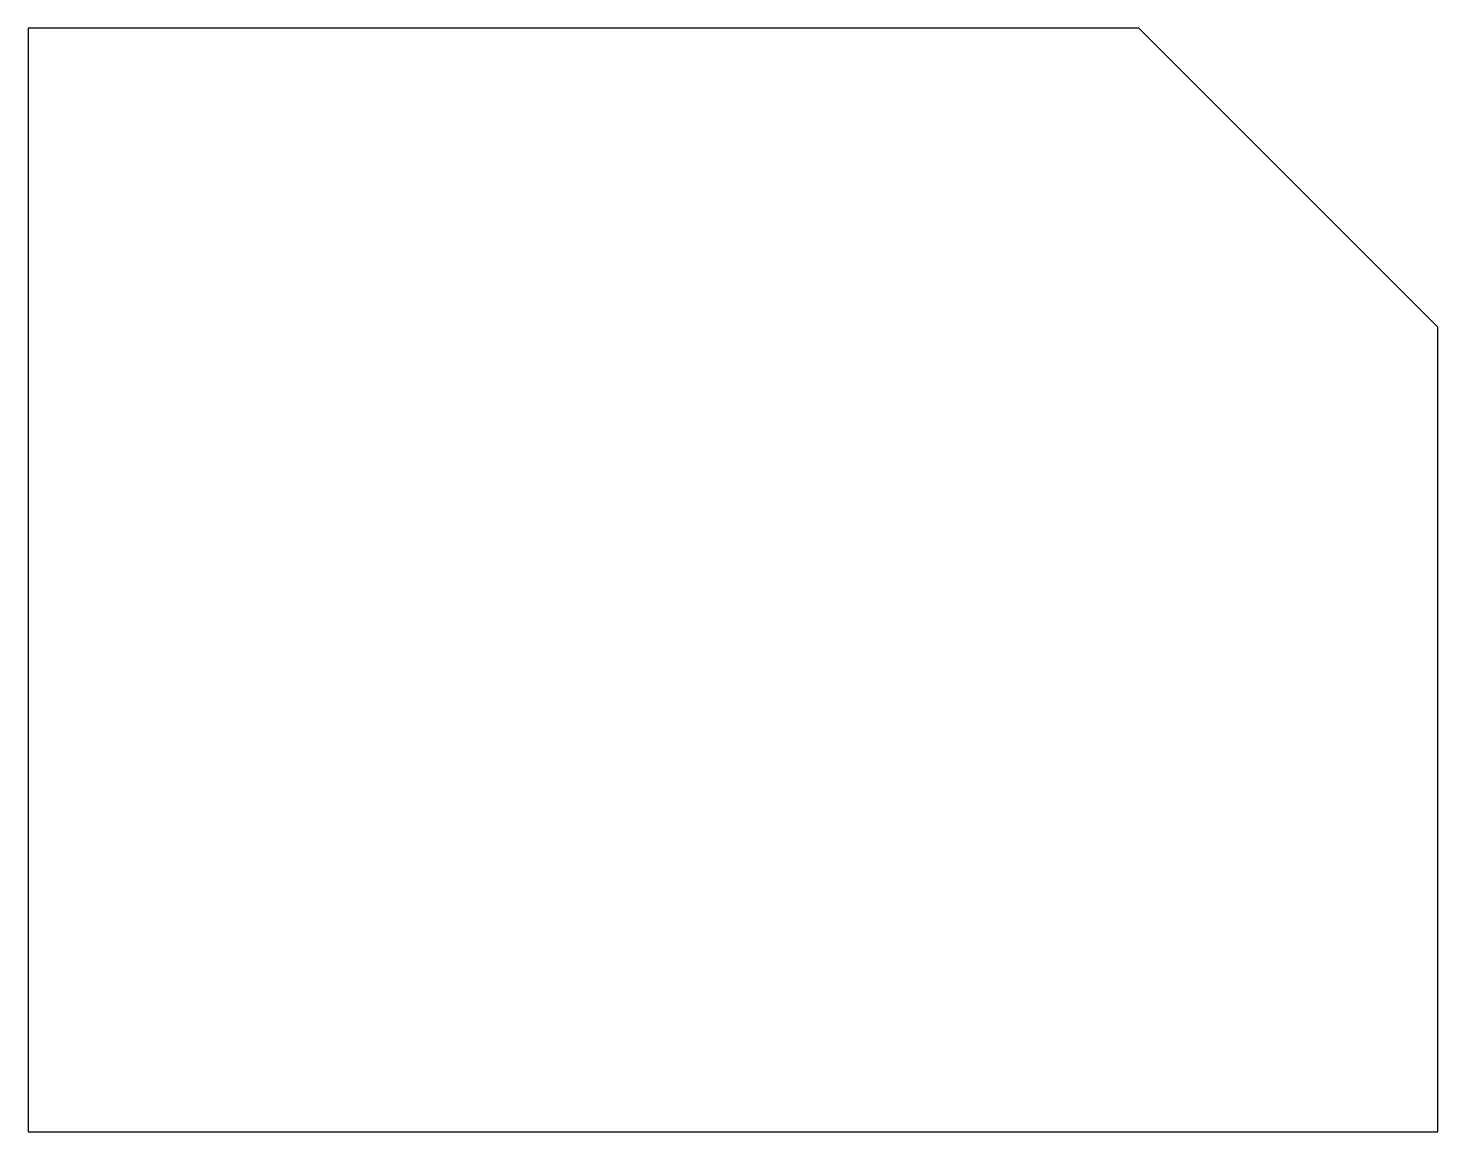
# Model space of a CAD drawing. Header units: millimetres. Extents: x -23 to 23, y -18 to 18.
import ezdxf

# ---------------------------------------------------------------- set-up
doc = ezdxf.new("R2010")
doc.units = ezdxf.units.MM

msp = doc.modelspace()

# ---------------------------------------------------------------- linework, layer by layer
msp.add_lwpolyline([(-23, -18), (23, -18), (23, 8.243), (13.243, 18), (-23, 18)], close=True)

doc.saveas('drawing.dxf')
